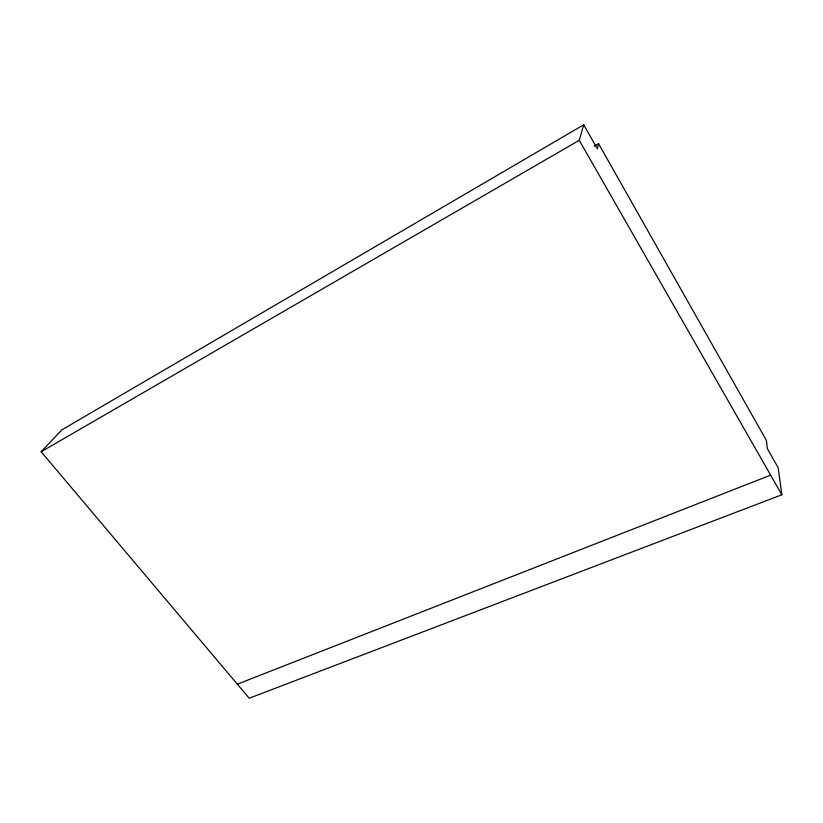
<?xml version="1.0" encoding="UTF-8"?>
<svg xmlns="http://www.w3.org/2000/svg" width="823" height="823" viewBox="0 0 823 823"><rect width="100%" height="100%" fill="white"/><g stroke="black" fill="none" stroke-linecap="round" stroke-linejoin="round"><path stroke-width="1.23" d="M598.547 143.644L597.354 148.829L583.713 124.767L61.879 429.853L41.15 451.745L249.204 698.233L781.85 494.767L778.198 467.793L767.375 448.7L766.347 440.326L598.547 143.644L594.093 146.196M41.15 451.745L579.279 140.301L583.713 124.767M237.343 684.191L770.637 475.138M579.279 140.301L781.85 494.767"/></g></svg>
